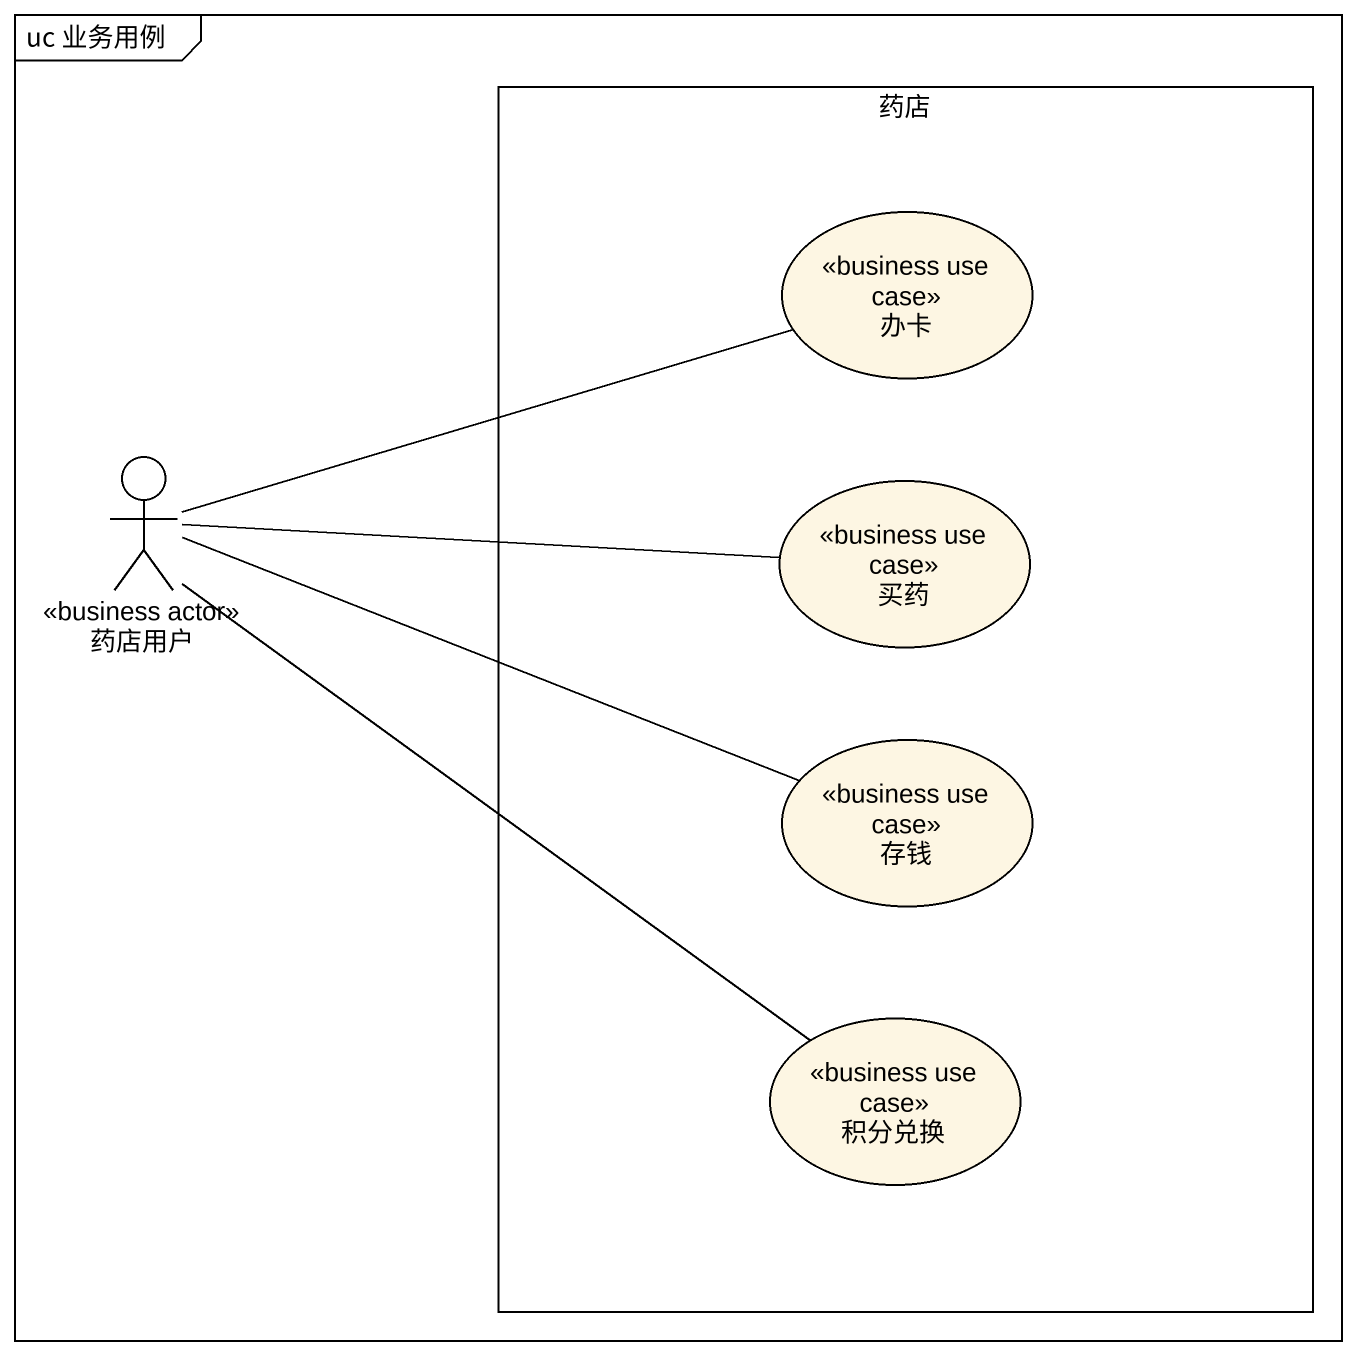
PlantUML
@startuml
mainframe uc 业务用例
rectangle 药店 {
  usecase 办卡 <<business use case>>
  usecase 买药 <<business use case>>
  usecase 存钱 <<business use case>>
  usecase 积分兑换 <<business use case>>
}
actor 药店用户 <<business actor>>
药店用户 -right- 办卡
药店用户 -right- 买药
药店用户 -right- 存钱
药店用户 -- 积分兑换
@enduml
